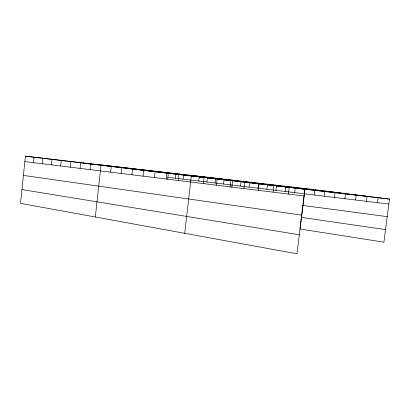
<?xml version="1.0" encoding="UTF-8"?>
<svg xmlns="http://www.w3.org/2000/svg" width="410" height="410" viewBox="0 0 410 410"><rect width="100%" height="100%" fill="white"/><g stroke="black" fill="none" stroke-linecap="round" stroke-linejoin="round"><path stroke-width="0.61" d="M305.045 188.503L25.41 156.195L20.5 203.339L296.963 253.805L305.045 188.503L389.5 199.081L383.909 242.182L299.992 229.011L304.912 189.241L191.403 175.372L184.695 233.31M33.492 162.657L34.066 157.194M42.348 163.749L42.927 158.219M51.419 164.866L52.014 159.27M60.721 166.009L61.326 160.341M70.254 167.183L70.874 161.448M80.037 168.392L80.662 162.58M90.072 169.627L90.712 163.739M95.325 216.998L101.024 164.933L232.603 180.83L231.814 187.457M110.633 172.159L111.3 166.117M121.16 173.456L121.842 167.336M131.969 174.788L132.666 168.587M143.07 176.156L143.777 169.873M154.478 177.561L155.195 171.19M166.193 179.001L166.931 172.548M167.649 179.175L168.31 173.353L25.41 156.195M175.398 178.196L175.854 174.229M178.242 180.487L178.996 173.942M183.07 179.124L183.531 175.126M198.824 181.03L199.301 176.956M203.386 183.583L204.175 176.848M206.917 182.009L207.398 177.899M215.158 183.009L215.645 178.857M216.511 185.202L217.315 178.365M223.552 184.023L224.044 179.836M230.025 186.863L230.85 179.934M240.552 186.078L241.065 181.814M243.95 188.579L244.79 181.543M249.162 187.119L249.68 182.819M257.931 188.18L258.454 183.839M258.3 190.348L259.161 183.203M266.864 189.261L267.397 184.879M273.096 192.172L273.977 184.915M275.971 190.363L276.509 185.94M285.247 191.485L285.796 187.016M288.363 194.048L289.265 186.683M294.708 192.628L295.261 188.118M314.183 194.981L314.757 190.389M324.213 196.195L324.797 191.552M334.447 197.435L335.037 192.746M344.887 198.696L345.486 193.961M355.542 199.983L356.152 195.201M366.417 201.3L367.037 196.467M377.518 202.642L378.148 197.758M83.02 163.113L341.151 193.028M130.549 168.817L368.79 196.487M168.31 173.353L389.5 199.081M167.864 177.289L388.859 204.016M24.846 161.591L304.123 195.99M302.908 205.436L387.224 216.634M23.411 175.398L301.75 215.122M301.427 217.408L385.538 229.61M21.93 189.589L299.32 234.776"/></g></svg>
